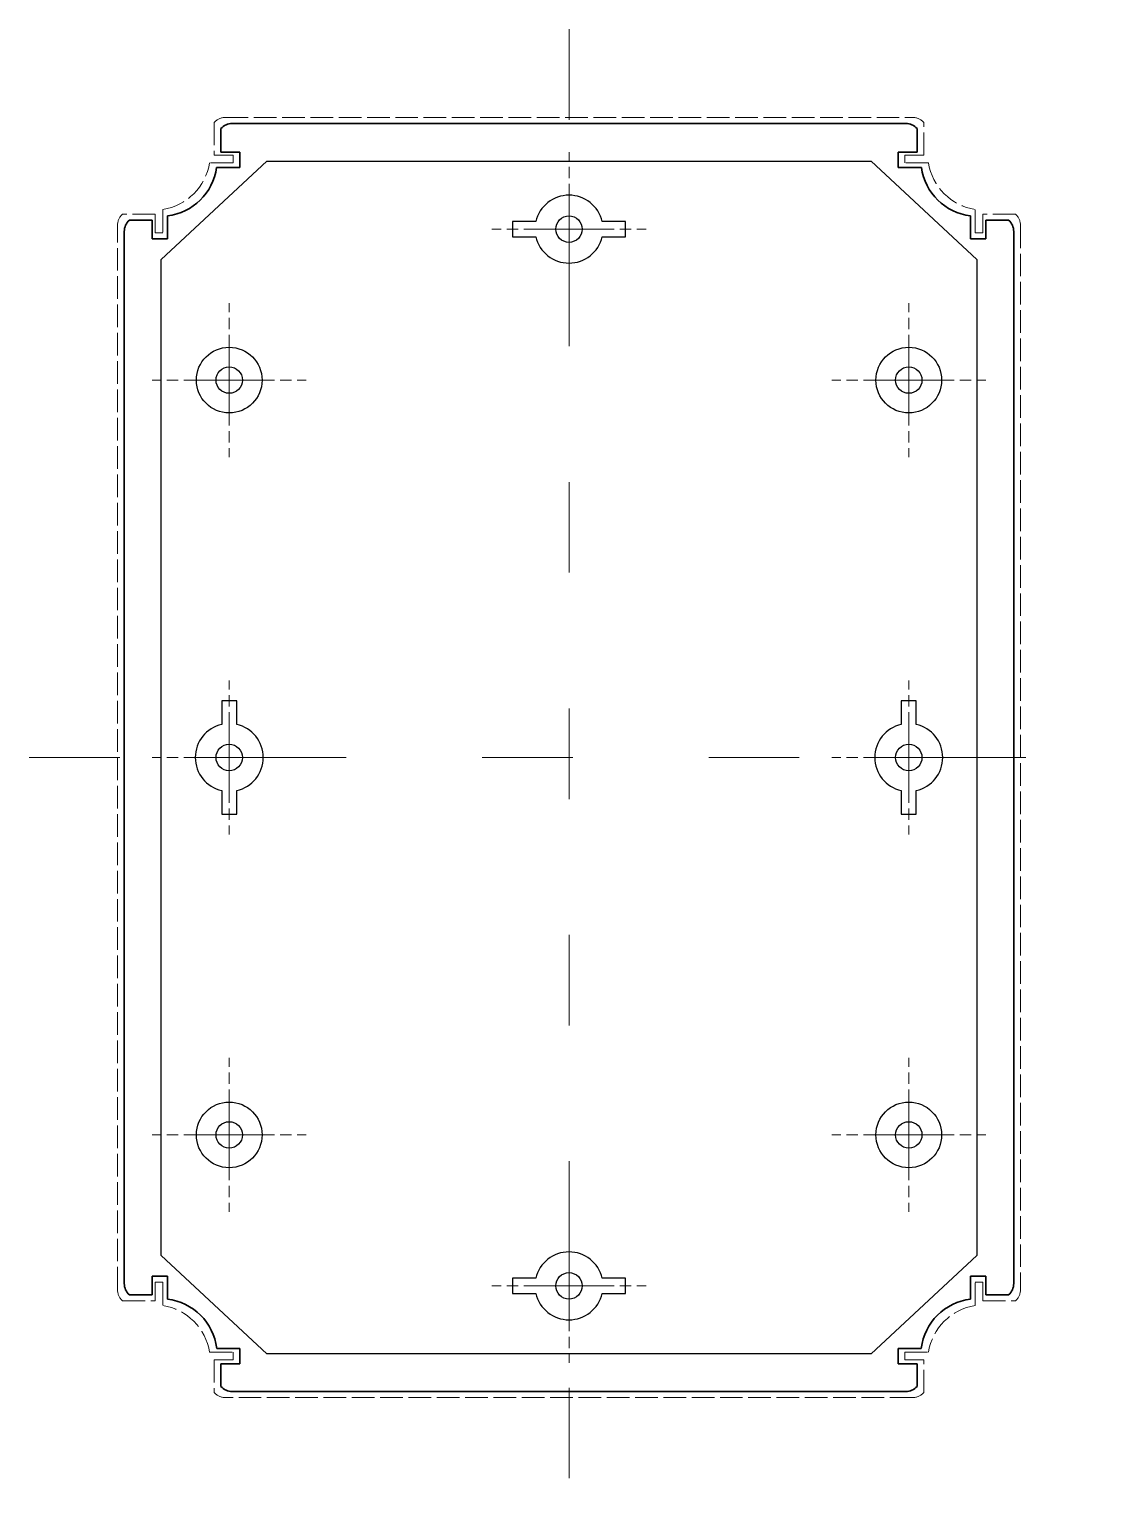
# Model space of a CAD drawing. Header units: millimetres. Extents: x -71 to 71, y -97 to 97.
import ezdxf

# ---------------------------------------------------------------- set-up
doc = ezdxf.new("R2010")
doc.units = ezdxf.units.MM
for name, pattern in [('ACAD_ISO03W100', [30, 12, -18]), ('AM_ISO02W050x2', [3.75, 3, -0.75]), ('AM_ISO08W050x2', [9, 6, -0.75, 1.5, -0.75])]:
    doc.linetypes.add(name, pattern=pattern)
for name, color, linetype, lineweight, true_color in [('Center Lines', 30, 'ACAD_ISO03W100', 13, 0xff7f00), ('PCB Board Edge', 5, 'Continuous', 35, 0x0000ff), ('PCB Board footprint area', 176, 'Continuous', 25, 0x000080), ('Takachi Enclosure fixation standoff', 176, 'Continuous', 25, 0x000080), ('Takachi Enclosure Inner Edge', 6, 'AM_ISO02W050x2', 13, 0xff00ff), ('Takachi Enclosure M4 fixation holes', 18, 'Continuous', 25, 0x000000)]:
    doc.layers.add(name, color=color, linetype=linetype, lineweight=lineweight, true_color=true_color)

msp = doc.modelspace()

# ---------------------------------------------------------------- linework, layer by layer
at = {"layer": 'Center Lines'}
for p, q in [((0, 96.5), (0, -96.5)), ((-71.5, 0), (71.5, 0))]:
    msp.add_line(p, q, dxfattribs=at)
at = {"layer": 'Center Lines', "linetype": 'AM_ISO08W050x2'}
for p, q in [((0, 70), (0, 80.2)), ((0, 70), (-10.2, 70)), ((0, 70), (10.2, 70)), ((0, 70), (0, 59.8)), ((-45, 50), (-45, 60.2)), ((45, 50), (45, 60.2)), ((-45, 50), (-55.2, 50)), ((-45, 50), (-34.8, 50)), ((-45, 50), (-45, 39.8)), ((45, 50), (34.8, 50)), ((45, 50), (55.2, 50)), ((45, 50), (45, 39.8)), ((-45, 0), (-45, 10.2)), ((45, 0), (45, 10.2)), ((-45, 0), (-55.2, 0)), ((-45, 0), (-34.8, 0)), ((-45, 0), (-45, -10.2)), ((45, 0), (34.8, 0)), ((45, 0), (55.2, 0)), ((45, 0), (45, -10.2)), ((-45, -50), (-45, -39.8)), ((45, -50), (45, -39.8)), ((-45, -50), (-55.2, -50)), ((-45, -50), (-34.8, -50)), ((-45, -50), (-45, -60.2)), ((45, -50), (34.8, -50)), ((45, -50), (55.2, -50)), ((45, -50), (45, -60.2)), ((0, -70), (0, -59.8)), ((0, -70), (-10.2, -70)), ((0, -70), (10.2, -70)), ((0, -70), (0, -80.2))]:
    msp.add_line(p, q, dxfattribs=at)
at = {"layer": 'PCB Board Edge'}
for p, q in [((-46.1, 83.32), (-46.1, 80.22)), ((-44.6, 84), (44.6, 84)), ((46.1, 80.22), (46.1, 83.32)), ((-46.1, 80.22), (-43.6, 80.22)), ((-43.6, 80.22), (-43.6, 78.16)), ((43.6, 80.22), (46.1, 80.22)), ((43.6, 78.16), (43.6, 80.22)), ((-43.6, 78.16), (-46.67, 78.16)), ((46.67, 78.16), (43.6, 78.16)), ((-53.19, 71.76), (-53.19, 68.7)), ((53.19, 68.7), (53.19, 71.76)), ((-58.9, -69.7), (-58.9, 69.7)), ((-55.22, 71.2), (-58.22, 71.2)), ((-55.22, 68.7), (-55.22, 71.2)), ((55.22, 71.2), (55.22, 68.7)), ((58.22, 71.2), (55.22, 71.2)), ((58.9, 69.7), (58.9, -69.7)), ((-55.22, 68.7), (-53.19, 68.7)), ((55.22, 68.7), (53.19, 68.7)), ((-55.22, -68.7), (-53.19, -68.7)), ((-55.22, -71.2), (-55.22, -68.7)), ((-53.19, -68.7), (-53.19, -71.76)), ((53.19, -68.7), (55.22, -68.7)), ((53.19, -71.76), (53.19, -68.7)), ((55.22, -68.7), (55.22, -71.2)), ((-58.22, -71.2), (-55.22, -71.2)), ((55.22, -71.2), (58.22, -71.2)), ((-46.66, -78.29), (-43.6, -78.29)), ((-43.6, -78.29), (-43.6, -80.32)), ((43.6, -78.29), (46.66, -78.29)), ((43.6, -80.32), (43.6, -78.29)), ((-46.1, -80.32), (-46.1, -83.32)), ((-43.6, -80.32), (-46.1, -80.32)), ((46.1, -80.32), (43.6, -80.32)), ((46.1, -83.32), (46.1, -80.32)), ((44.6, -84), (-44.6, -84))]:
    msp.add_line(p, q, dxfattribs=at)
for centre, radius, start, end in [((-44.6, 82), 2, 90, 138.5904), ((44.6, 82), 2, 41.4096, 90), ((-54.1, 79.2), 7.5, 277, 352), ((54.1, 79.2), 7.5, 188, 263), ((-56.9, 69.7), 2, 131.4096, 180), ((56.9, 69.7), 2, 0, 48.5904), ((-56.9, -69.7), 2, 180, 228.5904), ((56.9, -69.7), 2, 311.4096, 0), ((-54.1, -79.2), 7.5, 7, 83), ((54.1, -79.2), 7.5, 97, 173), ((-44.6, -82), 2, 221.4096, 270), ((44.6, -82), 2, 270, 318.5904)]:
    msp.add_arc(centre, radius, start, end, dxfattribs=at)
at = {"layer": 'PCB Board footprint area'}
for p, q in [((-54, 66), (-40, 79)), ((-40, 79), (40, 79)), ((40, 79), (54, 66)), ((-54, -66), (-54, 66)), ((54, 66), (54, -66)), ((-40, -79), (-54, -66)), ((54, -66), (40, -79)), ((40, -79), (-40, -79))]:
    msp.add_line(p, q, dxfattribs=at)
at = {"layer": 'Takachi Enclosure fixation standoff'}
for p, q in [((-7.5, 71), (-7.5, 69)), ((-4.39, 71), (-7.5, 71)), ((7.5, 71), (4.39, 71)), ((7.5, 69), (7.5, 71)), ((-7.5, 69), (-4.39, 69)), ((4.39, 69), (7.5, 69)), ((-46, 7.5), (-46, 4.39)), ((-44, 7.5), (-46, 7.5)), ((-44, 4.39), (-44, 7.5)), ((46, 7.5), (44, 7.5)), ((44, 7.5), (44, 4.39)), ((46, 4.39), (46, 7.5)), ((-46, -4.39), (-46, -7.5)), ((-44, -7.5), (-44, -4.39)), ((44, -4.39), (44, -7.5)), ((46, -7.5), (46, -4.39)), ((-46, -7.5), (-44, -7.5)), ((44, -7.5), (46, -7.5)), ((-7.5, -69), (-7.5, -71)), ((-4.39, -69), (-7.5, -69)), ((7.5, -69), (4.39, -69)), ((7.5, -71), (7.5, -69)), ((-7.5, -71), (-4.39, -71)), ((4.39, -71), (7.5, -71))]:
    msp.add_line(p, q, dxfattribs=at)
for centre in [(-45, 50), (45, 50), (-45, -50), (45, -50)]:
    msp.add_circle(centre, 4.35, dxfattribs=at)
for centre, start, end in [((0, 70), 12.8396, 167.1604), ((0, 70), 192.8396, 347.1604), ((-45, 0), 102.8396, 257.1604), ((-45, 0), 282.8396, 77.1604), ((45, 0), 102.8396, 257.1604), ((45, 0), 282.8396, 77.1604), ((0, -70), 12.8396, 167.1604), ((0, -70), 192.8396, 347.1604)]:
    msp.add_arc(centre, 4.5, start, end, dxfattribs=at)
at = {"layer": 'Takachi Enclosure Inner Edge'}
for p, q in [((-47, 84.12), (-47, 79.8)), ((-45.5, 84.8), (45.5, 84.8)), ((47, 79.8), (47, 84.12)), ((-47, 79.8), (-44.5, 79.8)), ((-44.5, 79.8), (-44.5, 78.8)), ((44.5, 79.8), (47, 79.8)), ((44.5, 78.8), (44.5, 79.8)), ((-44.5, 78.8), (-47.6, 78.8)), ((47.6, 78.8), (44.5, 78.8)), ((-54.8, 72), (-59.12, 72)), ((-54.8, 69.5), (-54.8, 72)), ((-53.8, 72.6), (-53.8, 69.5)), ((53.8, 69.5), (53.8, 72.6)), ((54.8, 72), (54.8, 69.5)), ((59.12, 72), (54.8, 72)), ((-59.8, -70.5), (-59.8, 70.5)), ((-53.8, 69.5), (-54.8, 69.5)), ((54.8, 69.5), (53.8, 69.5)), ((59.8, 70.5), (59.8, -70.5)), ((-54.8, -69.5), (-53.8, -69.5)), ((-54.8, -72), (-54.8, -69.5)), ((-53.8, -69.5), (-53.8, -72.6)), ((53.8, -69.5), (54.8, -69.5)), ((53.8, -72.6), (53.8, -69.5)), ((54.8, -69.5), (54.8, -72)), ((-59.12, -72), (-54.8, -72)), ((54.8, -72), (59.12, -72)), ((-47.6, -78.8), (-44.5, -78.8)), ((-44.5, -78.8), (-44.5, -79.8)), ((44.5, -78.8), (47.6, -78.8)), ((44.5, -79.8), (44.5, -78.8)), ((-47, -79.8), (-47, -84.12)), ((-44.5, -79.8), (-47, -79.8)), ((47, -79.8), (44.5, -79.8)), ((47, -84.12), (47, -79.8)), ((45.5, -84.8), (-45.5, -84.8))]:
    msp.add_line(p, q, dxfattribs=at)
for centre, radius, start, end in [((-45.5, 82.8), 2, 90, 138.5904), ((45.5, 82.8), 2, 41.4096, 90), ((-55, 80), 7.5, 279.2069, 350.7931), ((55, 80), 7.5, 189.2069, 260.7931), ((-57.8, 70.5), 2, 131.4096, 180), ((57.8, 70.5), 2, 0, 48.5904), ((-57.8, -70.5), 2, 180, 228.5904), ((57.8, -70.5), 2, 311.4096, 0), ((-55, -80), 7.5, 9.2069, 80.7931), ((55, -80), 7.5, 99.2069, 170.7931), ((-45.5, -82.8), 2, 221.4096, 270), ((45.5, -82.8), 2, 270, 318.5904)]:
    msp.add_arc(centre, radius, start, end, dxfattribs=at)
at = {"layer": 'Takachi Enclosure M4 fixation holes'}
for centre in [(0, 70), (-45, 50), (45, 50), (-45, 0), (45, 0), (-45, -50), (45, -50), (0, -70)]:
    msp.add_circle(centre, 1.75, dxfattribs=at)

doc.saveas('drawing.dxf')
